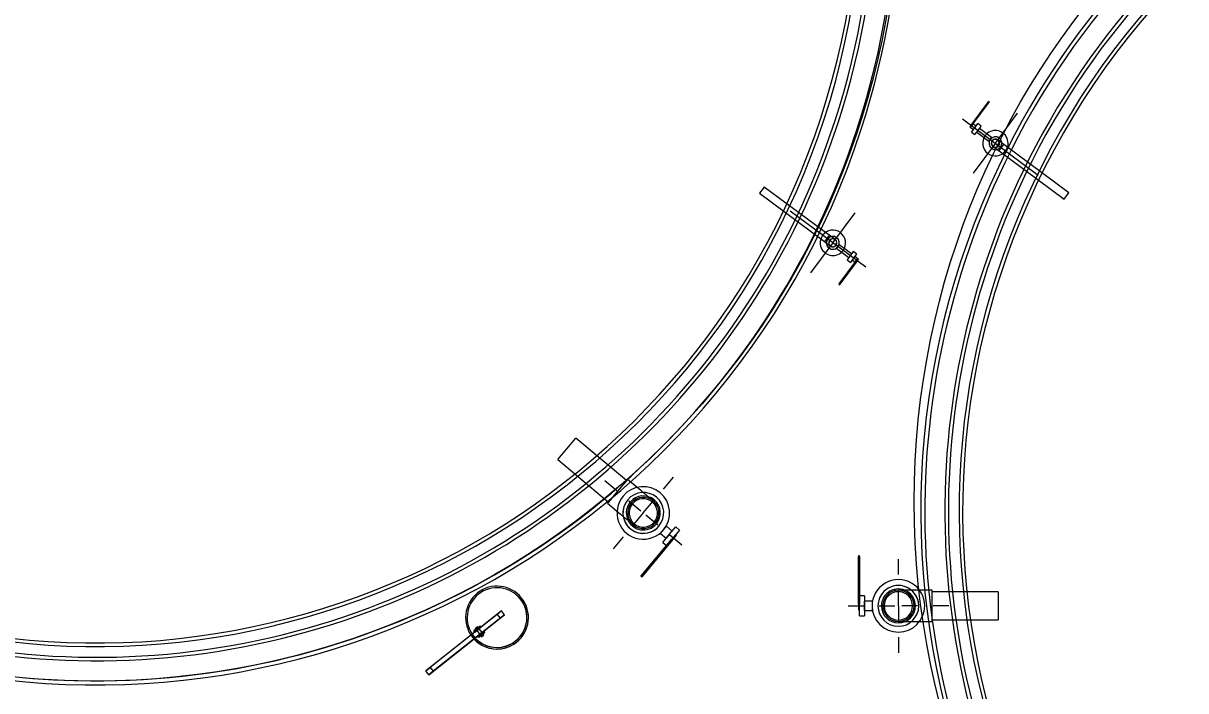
# Model space of a CAD drawing. Header units: metres. Extents: x -207 to 292, y -187 to 169.
# Drawn here: x -58.46 to -51.01, y -72.22 to -67.95 of the extents above; entities that cross this region are included whole.
import ezdxf

# ---------------------------------------------------------------- set-up
doc = ezdxf.new("R2010")
doc.units = ezdxf.units.M
doc.linetypes.add('Dash', pattern=[0.006, 0.003, -0.003])
for name, color, linetype, lineweight in [('EQUIPOS PIS', 7, 'Continuous', 9), ('P-SANR-FIXT', 7, 'Continuous', 9), ('P-SANR-FIXT-HDLN', 7, 'Dash', 9)]:
    doc.layers.add(name, color=color, linetype=linetype, lineweight=lineweight)
doc.layers.add('PR10-ARQ-PL-001-Emplazamiento-C-1_dwg', color=7, linetype='Continuous', lineweight=9, true_color=0x767676)
doc.layers.add('TEXTO', color=5, linetype='Continuous', lineweight=9, true_color=0x0000ff)
doc.styles.add('Arial', font='arial.ttf', dxfattribs={"height": 1.792987889230435})

# ---------------------------------------------------------------- blocks, each defined once
blk = doc.blocks.new('M_Estanque-Terraza - M_Estanque-Terraza-2331352-PLANTA EMPLAZAMIENTO ACTUALIZADO')
at = {"layer": 'P-SANR-FIXT'}
for centre, radius, start, end in [((-1.696641881242665e-15, 0), 5.151627146850166, 8.142219984546603e-13, 180.0000000000002), ((-1.242570705970596e-15, 0), 5.151627146850166, 8.142219984546603e-13, 180.0000000000002), ((-1.242570705970596e-15, 0), 5.126627146850165, 359.9999999999996, 180.0000000000002), ((-1.656194243939091e-15, 0), 5.126627146850165, 359.9999999999996, 180.0000000000002), ((-2.165734258596785e-15, 0), 4.998277258842649, 359.9999999999996, 180.0000000000002), ((-2.165734258596785e-15, 0), 4.975544739836833, 359.9999999999991, 179.9999999999998), ((-3.248601387895178e-15, 0), 4.905907101428718, 1.017777498068325e-12, 180.0000000000002), ((-3.248601387895178e-15, 0), 4.88317458242289, 1.024138607431252e-12, 180.0000000000002), ((-1.696641881242665e-15, 0), 5.151627146850173, 179.9999999999999, 216.1201720375214), ((-1.242570705970596e-15, 0), 5.151627146850173, 179.9999999999999, 216.1201720375214), ((-1.242570705970596e-15, 0), 5.126627146850172, 180, 216.0991312427276), ((-1.656194243939091e-15, 0), 5.126627146850172, 180, 216.0991312427277), ((-1.624300693947589e-15, 0), 4.998277258842657, 180, 215.987783878764), ((-2.165734258596785e-15, 0), 4.975544739836832, 180, 215.9674621065571), ((-3.248601387895178e-15, 0), 4.905907101428718, 180.0000000000004, 5.088887490341627e-14), ((-3.248601387895178e-15, 0), 4.88317458242289, 180.0000000000004, 5.088887490341627e-14), ((-1.696641881242664e-15, 0), 5.151627146850165, 223.863765955861, 3.81666561775622e-14), ((-1.242570705970596e-15, 0), 5.151627146850165, 223.8637659558614, 5.088887490341627e-14), ((-1.242570705970596e-15, 0), 5.126627146850164, 223.8805470118528, 5.088887490341627e-14), ((-1.656194243939091e-15, 0), 5.126627146850164, 223.8805470118528, 5.088887490341627e-14), ((-2.165734258596785e-15, 0), 4.998277258842649, 223.9693490984683, 5.088887490341627e-14), ((-1.624300693947589e-15, 0), 4.975544739836824, 223.9855556571672, 359.9999999999993)]:
    blk.add_arc(centre, radius, start, end, dxfattribs=at)
blk = doc.blocks.new('M_Tuberia Alimentación-01 - M_Tuberia Alimentación-01-2152466-PLANTA EMPLAZAMIENTO ACTUALIZADO')
at = {"layer": 'P-SANR-FIXT'}
for p, q in [((-0.2484967248506472, 0.320122384080208), (-0.2551027530489235, 0.3201223840801734)), ((-0.2551027530488791, 0.3201223840802223), (-0.2551027530488791, 0.2959276251690544)), ((-0.2551027530488791, 0.01183938774610792), (-0.2551027530488791, 0.3168639335319202)), ((-0.2484967248506383, 0.3168639335319202), (-0.2551027530488791, 0.3168639335319202)), ((-0.2484967248506383, 0.2959276251690544), (-0.2484967248506383, 0.3201223840802223)), ((-0.2484967248506383, 0.3168639335319202), (-0.2484967248506383, 0.01183938774610791)), ((-0.2551027530488791, 0.2959276251690544), (-0.2551027530488791, -0.01962842690890711)), ((-0.2484967248506383, -0.0196284269089071), (-0.2484967248506383, 0.2959276251690544)), ((0.21538099873498, 0.09999999999995994), (0.1058930806477304, 0.09999999999995994)), ((0.2153809987350339, 3.232088392045696e-16), (0.2153809987350339, 0.1)), ((0.6387552651844799, 0.08999999999994489), (0.21538099873498, 0.08999999999994489)), ((0.2153809987350339, -2.907980233978642e-16), (0.2153809987350339, 0.08999999999999958)), ((0.6387552651844991, 0.08999999999999958), (0.6387552651844991, 0)), ((-0.2551027530488791, 0.01183938774610805), (-0.2551027530488791, -0.025)), ((-0.2551027530488791, 0.01183938774610819), (-0.2484967248506383, 0.01183938774610819)), ((-0.2161958498840431, 0.06467941261835508), (-0.2484967248506472, 0.06467941261833776)), ((-0.2484967248506378, -2.08984948266195e-16), (-0.2484967248506378, 0.064679412618372)), ((-0.2484967248506383, -0.025), (-0.2484967248506383, 0.01183938774610819)), ((-0.2484967248506378, -0.064679412618372), (-0.2484967248506378, 0)), ((-0.216195849884013, 0.064679412618372), (-0.216195849884013, 0)), ((-0.1681454552595636, 0.02964117536640202), (-0.2161958498840431, 0.02964117536641934)), ((-0.2161958498840128, -8.260995393859444e-17), (-0.2161958498840128, 0.02964117536643639)), ((-0.216195849884013, 2.08984948266195e-16), (-0.216195849884013, -0.064679412618372)), ((-0.168145455259549, 0.02964117536643639), (-0.168145455259549, 0)), ((-0.168145455259549, 9.577328008610232e-17), (-0.168145455259549, -0.02964117536643639)), ((0.2153809987350339, -0.1), (0.2153809987350339, 3.676177601895759e-16)), ((0.2153809987350339, -0.08999999999999958), (0.2153809987350339, 0)), ((0.6387552651844991, 2.907980233978642e-16), (0.6387552651844991, -0.08999999999999958)), ((-0.2551027530488791, -0.0196284269089071), (-0.2484967248506383, -0.0196284269089071)), ((-0.2551027530488889, -0.02500000000002897), (-0.2484967248506472, -0.02500000000008095)), ((-0.2484967248506819, -0.06467941261842439), (-0.2161958498840431, -0.06467941261844172)), ((-0.2161958498840128, -0.02964117536643639), (-0.2161958498840128, -2.632665229501576e-17)), ((-0.2161958498840431, -0.02964117536648864), (-0.1681454552595983, -0.02964117536647132)), ((0.1058930806477651, -0.1000000000000119), (0.2153809987350493, -0.1000000000000639)), ((0.2153809987350493, -0.09000000000004885), (0.6387552651844453, -0.09000000000006617))]:
    blk.add_line(p, q, dxfattribs=at)
at = {"layer": 'P-SANR-FIXT', "flags": 128}
for points in [[(0.1058930806477304, 0.09999999999995994), (0.1016584868576746, 0.09999999999995994), (0.0974306675143188, 0.09999999999994262), (0.09321638622682085, 0.09999999999994262), (0.0890223849460951, 0.09999999999997727), (0.08485537317966364, 0.09999999999995994), (0.08072201725730711, 0.09999999999997727), (0.07662892966688524, 0.09999999999995994), (0.0725826584753314, 0.09999999999995994), (0.06858967685342914, 0.09999999999995994), (0.06465637271992937, 0.09999999999997727), (0.06078903852243794, 0.09999999999995994), (0.05699386117070163, 0.09999999999992529), (0.05327691213882145, 0.09999999999992529), (0.04964413775236762, 0.09999999999994262), (0.04610134967536587, 0.09999999999995994), (0.04265421561309476, 0.09999999999994262), (0.03930825024455489, 0.09999999999995994), (0.03606880640079217, 0.09999999999992529), (0.03294106650068361, 0.09999999999995994), (0.02993003426099176, 0.09999999999994262), (0.02704052669084058, 0.09999999999995994), (0.02427716638610227, 0.09999999999994262), (0.02164437413377864, 0.09999999999994262), (0.01914636183968323, 0.09999999999992529), (0.01678712579075545, 0.09999999999994262), (0.01457044026129324, 0.09999999999995994), (0.01249985147537109, 0.09999999999995994), (0.01057867193324, 0.09999999999997727), (0.008809975112486155, 0.09999999999992529), (0.007196590550566635, 0.09999999999994262), (0.005741099318667421, 0.09999999999995994), (0.004445829892289203, 0.09999999999997727), (0.00331285442621911, 0.09999999999995994), (0.002343985439467269, 0.09999999999994262), (0.00154077291574713, 0.09999999999995994), (0.0009045018237617115, 0.09999999999995994), (0.0004361900615579544, 0.09999999999997727), (0.000136586827998508, 0.09999999999994262), (6.171424365675194e-06, 0.09999999999994262)], [(-3.465174813754857e-14, -0.1000000000000292), (8.470316986340549e-05, -0.1000000000000466), (0.0003386771724064602, -0.1000000000000639), (0.0007615157034769254, -0.1000000000000639), (0.001352542311572415, -0.1000000000000292), (0.002110811480257053, -0.1000000000000292), (0.003035110140502366, -0.1000000000000292), (0.00412395961173961, -0.1000000000000466), (0.005375617967014842, -0.1000000000000639), (0.006788082820029013, -0.1000000000000639), (0.008359094528310925, -0.1000000000000292), (0.01008613980819155, -0.1000000000000466), (0.01196645575568891, -0.1000000000000466), (0.01399703426644255, -0.1000000000000639), (0.01617462684797501, -0.1000000000000466), (0.0184957498166571, -0.1000000000000466), (0.02095668987088711, -0.1000000000000639), (0.02355351003154401, -0.1000000000000466), (0.02628205594035844, -0.1000000000000292), (0.02913796250594478, -0.1000000000000466), (0.03211666088699467, -0.1000000000000466), (0.03521338580157817, -0.1000000000000639), (0.03842318315028579, -0.1000000000000466), (0.04174091794226142, -0.1000000000000292), (0.04516128250950324, -0.1000000000000292), (0.04867880499827452, -0.1000000000000292), (0.05228785812307087, -0.1000000000000119), (0.05598266816869391, -0.1000000000000639), (0.05975732422736774, -0.1000000000000466), (0.063605787654508, -0.1000000000000466), (0.06752190172959463, -0.1000000000000292), (0.07149940150561934, -0.1000000000000292), (0.07553192383127216, -0.1000000000000466), (0.07961301753113995, -0.1000000000000466), (0.08373615372589785, -0.1000000000000466), (0.08789473627717789, -0.1000000000000466), (0.09208211233999655, -0.1000000000000466), (0.09629158300586588, -0.1000000000000639), (0.1005164140198515, -0.1000000000000466), (0.1047498465533855, -0.1000000000000639), (0.1058930806477651, -0.1000000000000119)]]:
    blk.add_lwpolyline(points, dxfattribs=at)
at = {"layer": 'P-SANR-FIXT'}
for centre, radius, start, end in [((-4.354376835101458e-20, 0), 0.1684943366687442, 359.9999999999994, 179.9999999999996), ((-3.922863485453557e-20, 0), 0.1684943366687442, 359.9999999999994, 179.9999999999996), ((-2.14629510331909e-20, 0), 0.1684943366687442, 359.9999999999994, 179.9999999999996), ((-1.714781753671192e-20, 0), 0.1684943366687442, 359.9999999999994, 179.9999999999996), ((-3.51032895246632e-20, 0), 0.1684943366687438, 359.9999999999994, 179.9999999999996), ((-2.558829636306329e-20, 0), 0.1684943366687438, 359.9999999999994, 179.9999999999996), ((-2.558829636306328e-20, 0), 0.1307901465824301, 1.78111062161957e-13, 180), ((-2.14629510331909e-20, 0), 0.1307901465824303, 359.9999999999994, 179.9999999999996), ((-3.922863485453557e-20, 0), 0.1307901465824303, 359.9999999999994, 179.9999999999996), ((-3.510328952466319e-20, 0), 0.1307901465824303, 359.9999999999994, 179.9999999999996), ((-5.123787571314483e-20, 0), 0.1089864609012005, 359.9999999999995, 179.9999999999996), ((-4.354376835101458e-20, 0), 0.1089864609012005, 359.9999999999995, 179.9999999999996), ((-1.714781753671191e-20, 0), 0.1089864609012005, 359.9999999999995, 179.9999999999996), ((-9.453710174581649e-21, 0), 0.1089864609012005, 359.9999999999995, 179.9999999999996), ((-5.364550253076481e-20, 9.992431805211765e-20), 0.09999999999999994, 7.251664673736819e-13, 180.0000000000002), ((1.266451756575433e-20, 0), 0.09097914548139877, 4.007498898644031e-13, 180.0000000000002), ((3.194560519766427e-20, 0), 0.09097914548139877, 4.007498898644031e-13, 180.0000000000002), ((4.048186923820066e-20, 0), 0.09097914548139877, 4.007498898644031e-13, 180.0000000000002), ((4.627881552135246e-20, 0), 0.09097914548139877, 4.007498898644031e-13, 180.0000000000002), ((-4.354376835101458e-20, 0), 0.1684943366687442, 179.9999999999999, 359.9999999999994), ((-3.922863485453557e-20, 0), 0.1684943366687442, 179.9999999999999, 359.9999999999994), ((-2.14629510331909e-20, 0), 0.1684943366687442, 179.9999999999999, 359.9999999999994), ((-1.714781753671192e-20, 0), 0.1684943366687442, 179.9999999999999, 359.9999999999994), ((-3.51032895246632e-20, 0), 0.1684943366687438, 179.9999999999999, 359.9999999999994), ((-2.558829636306329e-20, 0), 0.1684943366687438, 179.9999999999999, 359.9999999999994), ((-2.558829636306328e-20, 0), 0.1307901465824301, 180.0000000000004, 2.035554996136651e-13), ((-2.14629510331909e-20, 0), 0.1307901465824303, 179.9999999999999, 359.9999999999994), ((-3.922863485453557e-20, 0), 0.1307901465824303, 179.9999999999999, 359.9999999999994), ((-3.510328952466319e-20, 0), 0.1307901465824303, 179.9999999999999, 359.9999999999994), ((-5.123787571314483e-20, 0), 0.1089864609012005, 179.9999999999999, 359.9999999999994), ((-4.354376835101458e-20, 0), 0.1089864609012005, 179.9999999999999, 359.9999999999994), ((-1.714781753671191e-20, 0), 0.1089864609012005, 179.9999999999999, 359.9999999999994), ((-9.453710174581649e-21, 0), 0.1089864609012005, 179.9999999999999, 359.9999999999994), ((-5.364550253076481e-20, 9.992431805211765e-20), 0.09999999999999994, 180.0000000000002, 5.088887490341627e-14), ((1.266451756575433e-20, 0), 0.09097914548139877, 180.0000000000002, 5.088887490341627e-14), ((3.194560519766427e-20, 0), 0.09097914548139877, 180.0000000000002, 5.088887490341627e-14), ((4.048186923820066e-20, 0), 0.09097914548139877, 180.0000000000002, 5.088887490341627e-14), ((4.627881552135246e-20, 0), 0.09097914548139877, 180.0000000000002, 5.088887490341627e-14)]:
    blk.add_arc(centre, radius, start, end, dxfattribs=at)
at = {"layer": 'P-SANR-FIXT-HDLN'}
for p, q in [((-1.811953281616803e-20, -1.041147840717393e-15), (0, 0.30096049188159)), ((-0.3222281381753473, 0), (0, -1.041147840717393e-15)), ((0.3222281381753473, 0), (0, -1.041147840717393e-15)), ((-1.811953281616791e-20, -1.041147840717393e-15), (0, -0.30096049188159))]:
    blk.add_line(p, q, dxfattribs=at)
blk = doc.blocks.new('M_Tuberia Alimentación-02 - M_Tuberia Alimentación-02-2155587-PLANTA EMPLAZAMIENTO ACTUALIZADO')
at = {"layer": 'P-SANR-FIXT'}
for p, q in [((-2.643505027880722e-19, -8.472816166344263e-16), (0, 0.2389936257055457)), ((-0.1897114651899131, 0.190491076085369), (-0.1933912728527646, 0.1904910760853343)), ((-0.1933912728528042, 0.1904910760853377), (-0.1933912728528042, 0.1828042598845548)), ((-0.1933912728528042, 0.1904909652471099), (-0.1933912728528042, 0.1859654784972583)), ((-0.1933912728528042, 2.67404326718515e-16), (-0.1933912728528042, 0.1859654784972582)), ((-0.1933912728528042, 0.1828042598845548), (-0.1933912728528042, -0.006461004050486612)), ((-0.1933912728528042, 0.1828042598845547), (-0.1897114651899315, 0.1828042598845547)), ((-0.1897114651899315, 0.1828042598845547), (-0.1897114651899315, 0.1904910760853377)), ((-0.1897114651899315, 0.1859654784972584), (-0.1897114651899315, 0.1904909652471099)), ((-0.1897114651899315, 0.1859654784972582), (-0.1897114651899315, 2.707167823245982e-16)), ((-0.1897114651899315, -0.006461004050486624), (-0.1897114651899315, 0.1828042598845548)), ((-0.1933912728528042, 3.704510656565851e-16), (-0.1933912728528042, -0.01385887385455386)), ((-0.1933912728528042, 4.591808704101918e-16), (-0.1897114651899315, 4.591808704101918e-16)), ((-0.1650425307491244, 0.01390009744742638), (-0.1897114651899477, 0.01390009744739173)), ((-0.1897114651899315, 0.01390009744739998), (-0.1897114651899315, 0)), ((-0.1897114651899315, -0.01385887385455386), (-0.1897114651899315, 4.591808704101918e-16)), ((-0.1897114651899315, 4.491245403046258e-17), (-0.1897114651899315, -0.01390009744739998)), ((-0.1383794540930417, 0.03380192890180179), (-0.1650425307491591, 0.03380192890180179)), ((-0.1650425307491191, -1.092170456852954e-16), (-0.1650425307491191, 0.03380192890179299)), ((-0.1650425307491191, -4.491245403046258e-17), (-0.1650425307491191, 0.01390009744739998)), ((-0.1650425307491191, -0.01390009744739998), (-0.1650425307491191, 0)), ((-0.1650425307491191, -0.03380192890179299), (-0.1650425307491191, 0)), ((-0.1383794540930494, -1.092170456852954e-16), (-0.1383794540930494, 0.03380192890179299)), ((-0.04105836559595755, 0.01390009744740905), (-0.1383794540930417, 0.01390009744740905)), ((-0.1383794540930493, -4.491245403046302e-17), (-0.1383794540930493, 0.01390009744740012)), ((-0.1383794540930494, -0.03380192890179299), (-0.1383794540930494, 0)), ((-0.1383794540930493, -0.01390009744740012), (-0.1383794540930493, 0)), ((-0.04105836559595109, -4.491245403046302e-17), (-0.04105836559595109, 0.01390009744740012)), ((-0.04105836559595109, -0.01390009744740012), (-0.04105836559595109, 0)), ((0.04738928398594754, 0.02641715653502388), (0.04214382561189105, 0.02641715653505853)), ((0.0473892839859497, 8.787205630240684e-17), (0.0473892839859497, 0.02641715653503994)), ((0.5660572690482853, 0.02500000000001164), (0.04738928398594754, 0.02500000000001164)), ((0.0473892839859497, -6.967499847537815e-17), (0.0473892839859497, 0.02500000000000014)), ((0.0473892839859497, -0.02641715653503993), (0.0473892839859497, 2.51586847816659e-18)), ((0.5660572690483285, -6.967499847537815e-17), (0.5660572690483285, 0.02500000000000014)), ((-0.2621750980009191, -3.014020239089018e-19), (0.3414942734020562, -1.950509555442414e-15)), ((-0.1933912728528042, -0.006461004050486624), (-0.1897114651899315, -0.006461004050486624)), ((-0.1933912728528339, -0.0138588738545338), (-0.1897114651899477, -0.0138588738545338)), ((-0.1897114651899477, -0.01390009744739173), (-0.1650425307491244, -0.01390009744740905)), ((-0.1650425307491244, -0.03380192890178446), (-0.1383794540930763, -0.03380192890180179)), ((-0.1383794540930417, -0.01390009744740905), (-0.0410583655959922, -0.01390009744739173)), ((-2.643505027880703e-19, -8.472816166344263e-16), (0, -0.2389936257055457)), ((0.04214382561185639, -0.02641715653505853), (0.04738928398594754, -0.02641715653504121)), ((0.0473892839859497, -0.02500000000000014), (0.0473892839859497, -2.220446049250325e-17)), ((0.04738928398594754, -0.02499999999999432), (0.56605726904832, -0.02499999999999432)), ((0.5660572690483285, -0.02500000000000014), (0.5660572690483285, -2.220446049250325e-17))]:
    blk.add_line(p, q, dxfattribs=at)
at = {"layer": 'P-SANR-FIXT', "flags": 128}
for points in [[(0.04214382561189105, 0.02641715653505853), (0.04045852208559127, 0.02641715653505853), (0.03877591468543915, 0.02641715653504121), (0.03709869522427135, 0.02641715653504121), (0.03542954689554472, 0.02641715653505853), (0.03377113998043524, 0.02641715653504121), (0.03212612757624766, 0.02641715653505853), (0.03049714135192289, 0.02641715653504121), (0.0288867873379546, 0.02641715653504121), (0.02729764175716009, 0.02641715653504121), (0.02573224690358266, 0.02641715653505853), (0.02419310707493069, 0.02641715653504121), (0.02268268456666237, 0.02641715653502388), (0.02120339573256706, 0.02641715653505853), (0.01975760711925877, 0.02641715653505853), (0.01834763168005693, 0.02641715653507586), (0.01697572507487266, 0.02641715653505853), (0.01564408206164508, 0.02641715653504121), (0.01435483298514892, 0.02641715653504121), (0.01311004036885652, 0.02641715653502388), (0.01191169561539837, 0.02641715653507586), (0.01076171582075067, 0.02641715653505853), (0.009661940707243777, 0.02641715653502388), (0.00861412968055456, 0.02641715653504121), (0.007619959014667711, 0.02641715653502388), (0.006681019170696709, 0.02641715653502388), (0.005798812251990149, 0.02641715653504121), (0.004974749601448821, 0.02641715653504121), (0.004210149543617809, 0.02641715653507586), (0.00350623527536527, 0.02641715653505853), (0.002864132909410091, 0.02641715653505853), (0.002284869672604236, 0.02641715653504121), (0.00176937226243499, 0.02641715653505853), (0.001318465364900385, 0.02641715653505853), (0.0009328703348320233, 0.02641715653505853), (0.0006132040419572149, 0.02641715653504121), (0.0003599778842250999, 0.02641715653505853), (0.0001735969694709638, 0.02641715653505853), (5.435946739389692e-05, 0.02641715653502388), (2.456132471525052e-06, 0.02641715653505853)], [(-3.465174813754857e-14, -0.02641715653504121), (3.371056538790072e-05, -0.02641715653502388), (0.0001347883318231652, -0.02641715653504121), (0.0003030715964726369, -0.02641715653502388), (0.0005382911420044366, -0.02641715653500655), (0.00084007066727454, -0.02641715653502388), (0.001207927389504857, -0.02641715653502388), (0.001641272816393485, -0.02641715653500655), (0.002139413687602701, -0.02641715653502388), (0.002701553084100033, -0.02641715653502388), (0.003326791702718856, -0.02641715653502388), (0.004014129295037583, -0.02641715653502388), (0.004762466267632044, -0.02641715653504121), (0.005570605440894269, -0.02641715653502388), (0.006437253964546472, -0.02641715653500655), (0.007361025385865287, -0.02641715653502388), (0.008340441867566915, -0.02641715653502388), (0.009373936552269152, -0.02641715653502388), (0.01045985606892164, -0.02641715653502388), (0.01159646317801635, -0.02641715653500655), (0.0127819395505192, -0.02641715653500655), (0.01401438867723082, -0.02641715653500655), (0.01529183890233917, -0.02641715653502388), (0.01661224657814937, -0.02641715653504121), (0.0179734993339217, -0.02641715653502388), (0.0193734194556645, -0.02641715653502388), (0.02080976736984767, -0.02641715653502388), (0.02228024522618553, -0.02641715653502388), (0.02378250057384075, -0.02641715653502388), (0.02531413012463891, -0.02641715653504121), (0.02687268359813033, -0.02641715653500655), (0.02845566764111873, -0.02641715653502388), (0.03006054981690895, -0.02641715653504121), (0.03168476265626969, -0.02641715653502388), (0.03332570776529419, -0.02641715653504121), (0.03498075998173891, -0.02641715653502388), (0.03664727157516182, -0.02641715653504121), (0.03832257648250961, -0.02641715653505853), (0.0400039945732974, -0.02641715653504121), (0.04168883593727742, -0.02641715653502388), (0.04214382561185639, -0.02641715653505853)]]:
    blk.add_lwpolyline(points, dxfattribs=at)
at = {"layer": 'P-SANR-FIXT'}
for centre, radius, start, end in [((0, 0), 0.08135233843567118, 359.9999999999994, 179.9999999999996), ((0, 0), 0.08135233843567118, 359.9999999999994, 179.9999999999996), ((0, 0), 0.08135233843568421, 359.9999999999994, 179.9999999999996), ((0, 0), 0.08135233843568421, 359.9999999999994, 179.9999999999996), ((0, 0), 0.08135233843567118, 179.9999999999999, 359.9999999999994), ((0, 0), 0.08135233843567118, 179.9999999999999, 359.9999999999994), ((0, 0), 0.08135233843568421, 180, 359.9999999999994), ((0, 0), 0.08135233843568421, 180, 359.9999999999994), ((0, 0), 0.04105836559595545, 2.353610464283002e-13, 180), ((0, 0), 0.04105836559595109, 359.9999999999994, 179.9999999999996), ((0, 0), 0.04105836559595109, 359.9999999999994, 179.9999999999996), ((0, 0), 0.04105836559594278, 359.9999999999994, 179.9999999999996), ((0, 0), 0.04105836559594278, 359.9999999999994, 179.9999999999996), ((0, 0), 0.04105836559595551, 359.9999999999994, 179.9999999999996), ((0, 0), 0.04105836559595546, 180.0000000000004, 2.035554996136651e-13), ((0, 0), 0.04105836559595109, 179.9999999999999, 359.9999999999994), ((0, 0), 0.04105836559595109, 179.9999999999999, 359.9999999999994), ((0, 0), 0.04105836559594279, 179.9999999999999, 359.9999999999994), ((0, 0), 0.04105836559594279, 179.9999999999999, 359.9999999999994), ((0, 0), 0.04105836559595552, 179.9999999999999, 359.9999999999994), ((-2.076632604713839e-18, 2.51586847816659e-18), 0.02641715653503992, 7.124442486478279e-13, 180.0000000000002), ((-2.076632604713839e-18, 2.51586847816659e-18), 0.02641715653503992, 180.0000000000006, 4.071109992273301e-13), ((1.392423537617156e-19, 0), 0.02499999999999947, 2.608054838800084e-13, 180), ((1.476276369569623e-20, 0), 0.02499999999999952, 359.9999999999994, 179.9999999999996), ((1.392423537617156e-19, 0), 0.02499999999999947, 180.0000000000004, 2.035554996136651e-13), ((1.476276369569623e-20, 0), 0.02499999999999952, 180, 359.9999999999994)]:
    blk.add_arc(centre, radius, start, end, dxfattribs=at)
blk = doc.blocks.new('M_Tuberia Exterior 01 - M_Tuberia Exterior 01-2160598-PLANTA EMPLAZAMIENTO ACTUALIZADO')
at = {"layer": 'P-SANR-FIXT'}
for p, q in [((-0.01341208557427549, 0.01581246200627765), (-0.0487674246336032, 0.01581246200627765)), ((-0.04876742463360321, 0.01581246200627765), (-0.04876742463360321, -0.01581246200627763)), ((-0.04876742463360335, 0.01581246200627765), (0.5335444379432626, 0.01581246200627765)), ((-0.01341208557427556, -0.01581246200627763), (-0.01341208557427556, 0.01581246200627765)), ((0.5688997770025903, 0.01581246200627765), (-0.0134120855742758, 0.01581246200627765)), ((0.1190267976037179, 0.01581246200627764), (0.1190267976037179, 0.025)), ((0.1190267976037179, 0.025), (0.1690267976037179, 0.025)), ((0.1690267976037197, 0.025), (0.1190267976037197, 0.025)), ((0.1190267976037197, 0.025), (0.1190267976037197, 0.01581246200627764)), ((0.1690267976037179, 0.01581246200627764), (0.1190267976037179, 0.01581246200627764)), ((0.1190267976037197, 0.01581246200627764), (0.1690267976037197, 0.01581246200627764)), ((0.1346977294925032, 0.03445504794183225), (0.1346977294924686, 0.02500000000001164)), ((0.1533558657149415, 0.0344550479417976), (0.1346977294924979, 0.0344550479417976)), ((0.1533558657149415, 0.0344550479417976), (0.1346977294924979, 0.0344550479417976)), ((0.1533558657149415, 0.025), (0.1346977294924979, 0.025)), ((0.1533558657149415, 0.025), (0.1346977294924979, 0.025)), ((0.1346977294925032, 0.01581246200626583), (0.1346977294925032, -0.01581246200626583)), ((0.1346977294924979, 0.01581246200627764), (0.1533558657149415, 0.01581246200627764)), ((0.1346977294924979, 0.01581246200627764), (0.1533558657149415, 0.01581246200627764)), ((0.1533558657149268, 0.02500000000001164), (0.1533558657149614, 0.0344550479417976)), ((0.1533558657149268, -0.01581246200630048), (0.1533558657149614, 0.01581246200626583)), ((0.1690267976037179, 0.025), (0.1690267976037179, 0.01581246200627764)), ((0.1690267976037197, 0.01581246200627764), (0.1690267976037197, 0.025)), ((0.5335444379432628, -0.01581246200627763), (0.5335444379432628, 0.01581246200627765)), ((0.5335444379432627, 0.01581246200627765), (0.5688997770025904, 0.01581246200627765)), ((0.5688997770025904, 0.01581246200627765), (0.5688997770025904, -0.01581246200627763)), ((-0.04876742463360318, -0.01581246200627765), (-0.01341208557427556, -0.01581246200627765)), ((-0.04876742463360335, -0.01581246200627763), (0.5335444379432627, -0.01581246200627763)), ((-0.0134120855742758, -0.01581246200627765), (0.5688997770025903, -0.01581246200627765)), ((0.1190267976037179, -0.01581246200627764), (0.1690267976037179, -0.01581246200627764)), ((0.1190267976037179, -0.025), (0.1190267976037179, -0.01581246200627764)), ((0.1190267976037197, -0.01581246200627764), (0.1190267976037197, -0.025)), ((0.1690267976037197, -0.01581246200627764), (0.1190267976037197, -0.01581246200627764)), ((0.1690267976037179, -0.025), (0.1190267976037179, -0.025)), ((0.1190267976037197, -0.025), (0.1690267976037197, -0.025)), ((0.1533558657149415, -0.01581246200627764), (0.1346977294924979, -0.01581246200627764)), ((0.1533558657149415, -0.01581246200627764), (0.1346977294924979, -0.01581246200627764)), ((0.1346977294925032, -0.02500000000001164), (0.1346977294925032, -0.03052495136607613)), ((0.1346977294924979, -0.025), (0.1533558657149415, -0.025)), ((0.1346977294924979, -0.025), (0.1533558657149415, -0.025)), ((0.1346977294924979, -0.03052495136604906), (0.1533558657149415, -0.03052495136604906)), ((0.1346977294924979, -0.03052495136604906), (0.1533558657149415, -0.03052495136604906)), ((0.1533558657149614, -0.03052495136600683), (0.1533558657149614, -0.02499999999997699)), ((0.1690267976037179, -0.01581246200627764), (0.1690267976037179, -0.025)), ((0.1690267976037197, -0.025), (0.1690267976037197, -0.01581246200627764)), ((0.5688997770025904, -0.01581246200627765), (0.5335444379432628, -0.01581246200627765))]:
    blk.add_line(p, q, dxfattribs=at)
for centre, radius, start, end in [((4.91023058029145e-19, 0), 0.2012649640134638, 2.289999370653732e-13, 180), ((4.669508385639758e-20, 0), 0.2012649640134641, 359.9999999999994, 179.9999999999996), ((8.24506145865701e-20, 0), 0.1912649640134641, 359.9999999999994, 179.9999999999996), ((8.416990632487855e-19, 0), 0.1912649640134638, 2.353610464283002e-13, 180), ((4.91023058029145e-19, 0), 0.2012649640134639, 180.0000000000004, 2.035554996136651e-13), ((4.669508385639758e-20, 0), 0.2012649640134641, 179.9999999999999, 359.9999999999994), ((8.24506145865701e-20, 0), 0.1912649640134641, 180.0000000000003, 359.9999999999994), ((8.416990632487855e-19, 0), 0.1912649640134639, 180.0000000000008, 2.035554996136651e-13)]:
    blk.add_arc(centre, radius, start, end, dxfattribs=at)
blk = doc.blocks.new('YADRAN_LASQUEMAS_ARQ_MO_002_TERRAZAS_rvt-1-PLANTA EMPLAZAMIENTO ACTUALIZADO')
at = {"layer": 'P-SANR-FIXT', "lineweight": 9}
for name, p, rotation in [('M_Estanque-Terraza - M_Estanque-Terraza-2331352-PLANTA EMPLAZAMIENTO ACTUALIZADO', (-57.99205779369127, -67.03377291603417), 161.9131347305515), ('M_Estanque-Terraza - M_Estanque-Terraza-2331352-PLANTA EMPLAZAMIENTO ACTUALIZADO', (-47.55926819641896, -71.07626413016573), 153.1560048976134), ('M_Tuberia Alimentación-02 - M_Tuberia Alimentación-02-2155587-PLANTA EMPLAZAMIENTO ACTUALIZADO', (-52.23347842545174, -68.7170665499146), 323.4099999999977), ('M_Tuberia Alimentación-02 - M_Tuberia Alimentación-02-2155587-PLANTA EMPLAZAMIENTO ACTUALIZADO', (-53.27484836858717, -69.35497768580574), 143.4099999999979), ('M_Tuberia Alimentación-01 - M_Tuberia Alimentación-01-2152466-PLANTA EMPLAZAMIENTO ACTUALIZADO', (-54.48868282584419, -71.08503184241697), 139.9999999999985), ('M_Tuberia Exterior 01 - M_Tuberia Exterior 01-2160598-PLANTA EMPLAZAMIENTO ACTUALIZADO', (-55.42585457755423, -71.7553320884374), 218.4099999999985)]:
    blk.add_blockref(name, p, dxfattribs=dict(at, rotation=rotation))
blk.add_blockref('M_Tuberia Alimentación-01 - M_Tuberia Alimentación-01-2152466-PLANTA EMPLAZAMIENTO ACTUALIZADO', (-52.85487451893337, -71.68035522026936), dxfattribs=at)
blk = doc.blocks.new('PR10-ARQ-PL-001-Emplazamiento-C-1_dwg-674643-PLANTA EMPLAZAMIENTO ACTUALIZADO')
at = {"layer": 'EQUIPOS PIS'}
for centre, radius in [((-58.00242415890098, -67.01465355157852), 5.147159958258273), ((-47.60682011291385, -71.01452684521675), 5.147159958258279)]:
    blk.add_circle(centre, radius, dxfattribs=at)
at = {"layer": 'TEXTO', "insert": (-77.14730697138121, -69.2792439557518), "char_height": 1.792987889230435, "width": 21.42418770183879, "attachment_point": 1, "rotation": 338.91903092353783, "line_spacing_factor": 0.9417779076525876, "style": 'Arial'}
blk.add_mtext('CALLE INTERIOR', dxfattribs=at)

msp = doc.modelspace()

# ---------------------------------------------------------------- block references
at = {"lineweight": 5}
msp.add_blockref('YADRAN_LASQUEMAS_ARQ_MO_002_TERRAZAS_rvt-1-PLANTA EMPLAZAMIENTO ACTUALIZADO', (0, 0), dxfattribs=at)
at = {"layer": 'PR10-ARQ-PL-001-Emplazamiento-C-1_dwg', "color": 7}
msp.add_blockref('PR10-ARQ-PL-001-Emplazamiento-C-1_dwg-674643-PLANTA EMPLAZAMIENTO ACTUALIZADO', (0, 0), dxfattribs=at)

doc.saveas('drawing.dxf')
